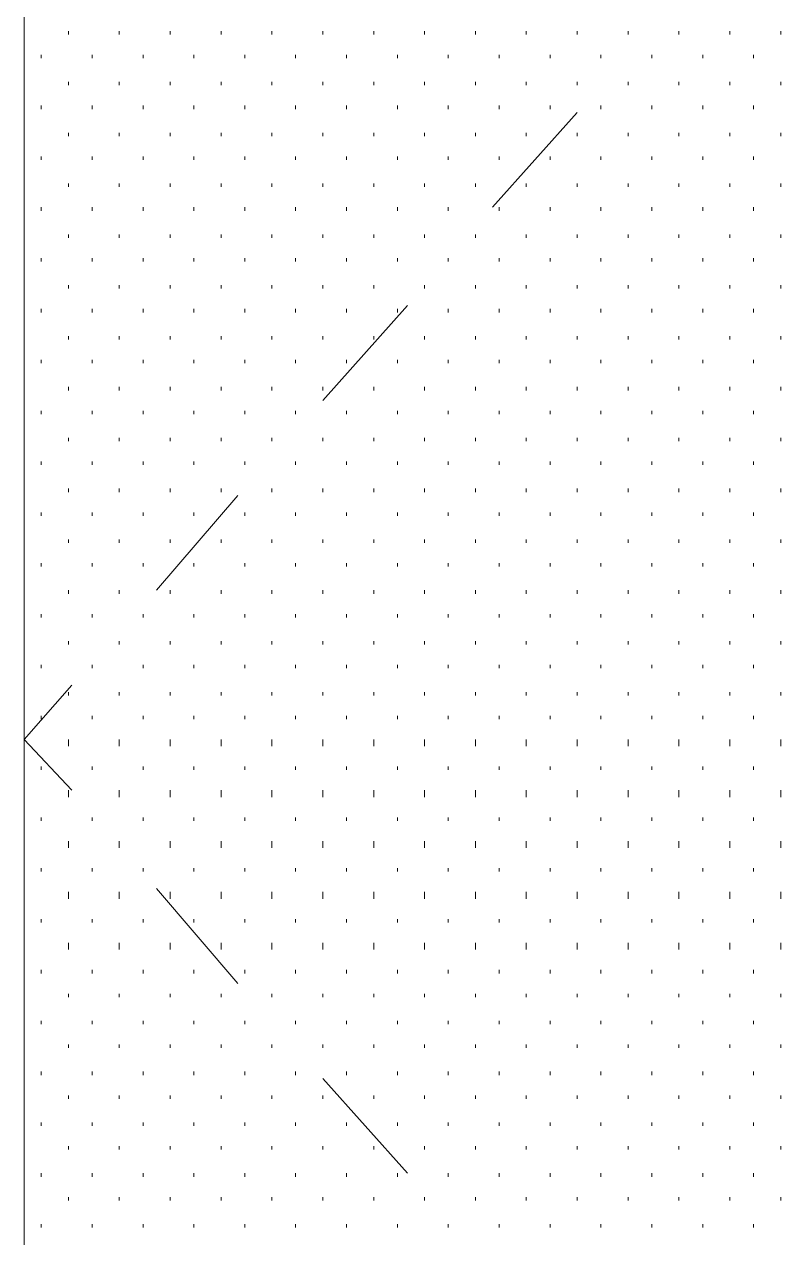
# Model space of a CAD drawing. Header units: inches. Extents: x -6061 to 13621, y -296 to 7483.
# Drawn here: x 12604.87 to 12622.73, y 378.93 to 407.6 of the extents above; entities that cross this region are included whole.
import ezdxf

# ---------------------------------------------------------------- set-up
doc = ezdxf.new("R2010")
doc.units = ezdxf.units.IN
doc.header["$MEASUREMENT"] = 0
doc.layers.get('0').update_dxf_attribs({"linetype": 'CONTINUOUS'})

msp = doc.modelspace()

# ---------------------------------------------------------------- linework, layer by layer
at = {"color": 7, "linetype": 'Continuous', "lineweight": 9, "true_color": 0x000007}
for p, q in [((12604.87338, 349.93356), (12604.87338, 434.02858)), ((12604.87338, 431.46569), (12604.87338, 349.93356)), ((12617.92814, 405.51637), (12615.92587, 403.27383)), ((12613.92361, 400.95121), (12611.92135, 398.70867)), ((12609.91909, 396.46614), (12607.99691, 394.22361)), ((12605.99465, 391.98107), (12604.87338, 390.69962)), ((12605.99465, 389.49827), (12604.87338, 390.69962)), ((12609.91909, 384.93311), (12607.99691, 387.17564)), ((12613.92361, 380.44804), (12611.92135, 382.69058))]:
    msp.add_line(p, q, dxfattribs=at)
at = {"color": 7, "linetype": 'Continuous', "lineweight": 9, "true_color": 0xffffff}
for p, q in [((12605.91456, 407.35845), (12605.91456, 407.43854)), ((12607.11592, 407.35845), (12607.11592, 407.43854)), ((12608.31728, 407.35845), (12608.31728, 407.43854)), ((12609.51863, 407.35845), (12609.51863, 407.43854)), ((12610.71999, 407.35845), (12610.71999, 407.43854)), ((12611.92135, 407.35845), (12611.92135, 407.43854)), ((12613.12271, 407.35845), (12613.12271, 407.43854)), ((12614.32406, 407.35845), (12614.32406, 407.43854)), ((12615.52542, 407.35845), (12615.52542, 407.43854)), ((12616.72678, 407.35845), (12616.72678, 407.43854)), ((12617.92814, 407.35845), (12617.92814, 407.43854)), ((12619.12949, 407.35845), (12619.12949, 407.43854)), ((12620.33085, 407.35845), (12620.33085, 407.43854)), ((12621.53221, 407.35845), (12621.53221, 407.43854)), ((12622.73357, 407.35845), (12622.73357, 407.43854)), ((12605.27384, 406.79781), (12605.27384, 406.87791)), ((12606.47519, 406.79781), (12606.47519, 406.87791)), ((12607.67655, 406.79781), (12607.67655, 406.87791)), ((12608.87791, 406.79781), (12608.87791, 406.87791)), ((12610.07927, 406.79781), (12610.07927, 406.87791)), ((12611.28062, 406.79781), (12611.28062, 406.87791)), ((12612.48198, 406.79781), (12612.48198, 406.87791)), ((12613.68334, 406.79781), (12613.68334, 406.87791)), ((12614.8847, 406.79781), (12614.8847, 406.87791)), ((12616.08605, 406.79781), (12616.08605, 406.87791)), ((12617.28741, 406.79781), (12617.28741, 406.87791)), ((12618.48877, 406.79781), (12618.48877, 406.87791)), ((12619.69013, 406.79781), (12619.69013, 406.87791)), ((12620.89148, 406.79781), (12620.89148, 406.87791)), ((12622.09284, 406.79781), (12622.09284, 406.87791)), ((12605.91456, 406.15709), (12605.91456, 406.23718)), ((12607.11592, 406.15709), (12607.11592, 406.23718)), ((12608.31728, 406.15709), (12608.31728, 406.23718)), ((12609.51863, 406.15709), (12609.51863, 406.23718)), ((12610.71999, 406.15709), (12610.71999, 406.23718)), ((12611.92135, 406.15709), (12611.92135, 406.23718)), ((12613.12271, 406.15709), (12613.12271, 406.23718)), ((12614.32406, 406.15709), (12614.32406, 406.23718)), ((12615.52542, 406.15709), (12615.52542, 406.23718)), ((12616.72678, 406.15709), (12616.72678, 406.23718)), ((12617.92814, 406.15709), (12617.92814, 406.23718)), ((12619.12949, 406.15709), (12619.12949, 406.23718)), ((12620.33085, 406.15709), (12620.33085, 406.23718)), ((12621.53221, 406.15709), (12621.53221, 406.23718)), ((12622.73357, 406.15709), (12622.73357, 406.23718)), ((12605.27384, 405.59646), (12605.27384, 405.67655)), ((12606.47519, 405.59646), (12606.47519, 405.67655)), ((12607.67655, 405.59646), (12607.67655, 405.67655)), ((12608.87791, 405.59646), (12608.87791, 405.67655)), ((12610.07927, 405.59646), (12610.07927, 405.67655)), ((12611.28062, 405.59646), (12611.28062, 405.67655)), ((12612.48198, 405.59646), (12612.48198, 405.67655)), ((12613.68334, 405.59646), (12613.68334, 405.67655)), ((12614.8847, 405.59646), (12614.8847, 405.67655)), ((12616.08605, 405.59646), (12616.08605, 405.67655)), ((12617.28741, 405.59646), (12617.28741, 405.67655)), ((12618.48877, 405.59646), (12618.48877, 405.67655)), ((12619.69013, 405.59646), (12619.69013, 405.67655)), ((12620.89148, 405.59646), (12620.89148, 405.67655)), ((12622.09284, 405.59646), (12622.09284, 405.67655)), ((12605.91456, 404.95573), (12605.91456, 405.03582)), ((12607.11592, 404.95573), (12607.11592, 405.03582)), ((12608.31728, 404.95573), (12608.31728, 405.03582)), ((12609.51863, 404.95573), (12609.51863, 405.03582)), ((12610.71999, 404.95573), (12610.71999, 405.03582)), ((12611.92135, 404.95573), (12611.92135, 405.03582)), ((12613.12271, 404.95573), (12613.12271, 405.03582)), ((12614.32406, 404.95573), (12614.32406, 405.03582)), ((12615.52542, 404.95573), (12615.52542, 405.03582)), ((12616.72678, 404.95573), (12616.72678, 405.03582)), ((12617.92814, 404.95573), (12617.92814, 405.03582)), ((12619.12949, 404.95573), (12619.12949, 405.03582)), ((12620.33085, 404.95573), (12620.33085, 405.03582)), ((12621.53221, 404.95573), (12621.53221, 405.03582)), ((12622.73357, 404.95573), (12622.73357, 405.03582)), ((12605.27384, 404.3951), (12605.27384, 404.47519)), ((12606.47519, 404.3951), (12606.47519, 404.47519)), ((12607.67655, 404.3951), (12607.67655, 404.47519)), ((12608.87791, 404.3951), (12608.87791, 404.47519)), ((12610.07927, 404.3951), (12610.07927, 404.47519)), ((12611.28062, 404.3951), (12611.28062, 404.47519)), ((12612.48198, 404.3951), (12612.48198, 404.47519)), ((12613.68334, 404.3951), (12613.68334, 404.47519)), ((12614.8847, 404.3951), (12614.8847, 404.47519)), ((12616.08605, 404.3951), (12616.08605, 404.47519)), ((12617.28741, 404.3951), (12617.28741, 404.47519)), ((12618.48877, 404.3951), (12618.48877, 404.47519)), ((12619.69013, 404.3951), (12619.69013, 404.47519)), ((12620.89148, 404.3951), (12620.89148, 404.47519)), ((12622.09284, 404.3951), (12622.09284, 404.47519)), ((12605.91456, 403.75438), (12605.91456, 403.83447)), ((12607.11592, 403.75438), (12607.11592, 403.83447)), ((12608.31728, 403.75438), (12608.31728, 403.83447)), ((12609.51863, 403.75438), (12609.51863, 403.83447)), ((12610.71999, 403.75438), (12610.71999, 403.83447)), ((12611.92135, 403.75438), (12611.92135, 403.83447)), ((12613.12271, 403.75438), (12613.12271, 403.83447)), ((12614.32406, 403.75438), (12614.32406, 403.83447)), ((12615.52542, 403.75438), (12615.52542, 403.83447)), ((12616.72678, 403.75438), (12616.72678, 403.83447)), ((12617.92814, 403.75438), (12617.92814, 403.83447)), ((12619.12949, 403.75438), (12619.12949, 403.83447)), ((12620.33085, 403.75438), (12620.33085, 403.83447)), ((12621.53221, 403.75438), (12621.53221, 403.83447)), ((12622.73357, 403.75438), (12622.73357, 403.83447)), ((12605.27384, 403.19374), (12605.27384, 403.27383)), ((12606.47519, 403.19374), (12606.47519, 403.27383)), ((12607.67655, 403.19374), (12607.67655, 403.27383)), ((12608.87791, 403.19374), (12608.87791, 403.27383)), ((12610.07927, 403.19374), (12610.07927, 403.27383)), ((12611.28062, 403.19374), (12611.28062, 403.27383)), ((12612.48198, 403.19374), (12612.48198, 403.27383)), ((12613.68334, 403.19374), (12613.68334, 403.27383)), ((12614.8847, 403.19374), (12614.8847, 403.27383)), ((12616.08605, 403.19374), (12616.08605, 403.27383)), ((12617.28741, 403.19374), (12617.28741, 403.27383)), ((12618.48877, 403.19374), (12618.48877, 403.27383)), ((12619.69013, 403.19374), (12619.69013, 403.27383)), ((12620.89148, 403.19374), (12620.89148, 403.27383)), ((12622.09284, 403.19374), (12622.09284, 403.27383)), ((12605.91456, 402.55302), (12605.91456, 402.63311)), ((12607.11592, 402.55302), (12607.11592, 402.63311)), ((12608.31728, 402.55302), (12608.31728, 402.63311)), ((12609.51863, 402.55302), (12609.51863, 402.63311)), ((12610.71999, 402.55302), (12610.71999, 402.63311)), ((12611.92135, 402.55302), (12611.92135, 402.63311)), ((12613.12271, 402.55302), (12613.12271, 402.63311)), ((12614.32406, 402.55302), (12614.32406, 402.63311)), ((12615.52542, 402.55302), (12615.52542, 402.63311)), ((12616.72678, 402.55302), (12616.72678, 402.63311)), ((12617.92814, 402.55302), (12617.92814, 402.63311)), ((12619.12949, 402.55302), (12619.12949, 402.63311)), ((12620.33085, 402.55302), (12620.33085, 402.63311)), ((12621.53221, 402.55302), (12621.53221, 402.63311)), ((12622.73357, 402.55302), (12622.73357, 402.63311)), ((12605.27384, 401.99239), (12605.27384, 402.07248)), ((12606.47519, 401.99239), (12606.47519, 402.07248)), ((12607.67655, 401.99239), (12607.67655, 402.07248)), ((12608.87791, 401.99239), (12608.87791, 402.07248)), ((12610.07927, 401.99239), (12610.07927, 402.07248)), ((12611.28062, 401.99239), (12611.28062, 402.07248)), ((12612.48198, 401.99239), (12612.48198, 402.07248)), ((12613.68334, 401.99239), (12613.68334, 402.07248)), ((12614.8847, 401.99239), (12614.8847, 402.07248)), ((12616.08605, 401.99239), (12616.08605, 402.07248)), ((12617.28741, 401.99239), (12617.28741, 402.07248)), ((12618.48877, 401.99239), (12618.48877, 402.07248)), ((12619.69013, 401.99239), (12619.69013, 402.07248)), ((12620.89148, 401.99239), (12620.89148, 402.07248)), ((12622.09284, 401.99239), (12622.09284, 402.07248)), ((12605.91456, 401.35166), (12605.91456, 401.43175)), ((12607.11592, 401.35166), (12607.11592, 401.43175)), ((12608.31728, 401.35166), (12608.31728, 401.43175)), ((12609.51863, 401.35166), (12609.51863, 401.43175)), ((12610.71999, 401.35166), (12610.71999, 401.43175)), ((12611.92135, 401.35166), (12611.92135, 401.43175)), ((12613.12271, 401.35166), (12613.12271, 401.43175)), ((12614.32406, 401.35166), (12614.32406, 401.43175)), ((12615.52542, 401.35166), (12615.52542, 401.43175)), ((12616.72678, 401.35166), (12616.72678, 401.43175)), ((12617.92814, 401.35166), (12617.92814, 401.43175)), ((12619.12949, 401.35166), (12619.12949, 401.43175)), ((12620.33085, 401.35166), (12620.33085, 401.43175)), ((12621.53221, 401.35166), (12621.53221, 401.43175)), ((12622.73357, 401.35166), (12622.73357, 401.43175)), ((12605.27384, 400.79103), (12605.27384, 400.87112)), ((12606.47519, 400.79103), (12606.47519, 400.87112)), ((12607.67655, 400.79103), (12607.67655, 400.87112)), ((12608.87791, 400.79103), (12608.87791, 400.87112)), ((12610.07927, 400.79103), (12610.07927, 400.87112)), ((12611.28062, 400.79103), (12611.28062, 400.87112)), ((12612.48198, 400.79103), (12612.48198, 400.87112)), ((12613.68334, 400.79103), (12613.68334, 400.87112)), ((12614.8847, 400.79103), (12614.8847, 400.87112)), ((12616.08605, 400.79103), (12616.08605, 400.87112)), ((12617.28741, 400.79103), (12617.28741, 400.87112)), ((12618.48877, 400.79103), (12618.48877, 400.87112)), ((12619.69013, 400.79103), (12619.69013, 400.87112)), ((12620.89148, 400.79103), (12620.89148, 400.87112)), ((12622.09284, 400.79103), (12622.09284, 400.87112)), ((12605.91456, 400.1503), (12605.91456, 400.23039)), ((12607.11592, 400.1503), (12607.11592, 400.23039)), ((12608.31728, 400.1503), (12608.31728, 400.23039)), ((12609.51863, 400.1503), (12609.51863, 400.23039)), ((12610.71999, 400.1503), (12610.71999, 400.23039)), ((12611.92135, 400.1503), (12611.92135, 400.23039)), ((12613.12271, 400.1503), (12613.12271, 400.23039)), ((12614.32406, 400.1503), (12614.32406, 400.23039)), ((12615.52542, 400.1503), (12615.52542, 400.23039)), ((12616.72678, 400.1503), (12616.72678, 400.23039)), ((12617.92814, 400.1503), (12617.92814, 400.23039)), ((12619.12949, 400.1503), (12619.12949, 400.23039)), ((12620.33085, 400.1503), (12620.33085, 400.23039)), ((12621.53221, 400.1503), (12621.53221, 400.23039)), ((12622.73357, 400.1503), (12622.73357, 400.23039)), ((12605.27384, 399.58967), (12605.27384, 399.66976)), ((12606.47519, 399.58967), (12606.47519, 399.66976)), ((12607.67655, 399.58967), (12607.67655, 399.66976)), ((12608.87791, 399.58967), (12608.87791, 399.66976)), ((12610.07927, 399.58967), (12610.07927, 399.66976)), ((12611.28062, 399.58967), (12611.28062, 399.66976)), ((12612.48198, 399.58967), (12612.48198, 399.66976)), ((12613.68334, 399.58967), (12613.68334, 399.66976)), ((12614.8847, 399.58967), (12614.8847, 399.66976)), ((12616.08605, 399.58967), (12616.08605, 399.66976)), ((12617.28741, 399.58967), (12617.28741, 399.66976)), ((12618.48877, 399.58967), (12618.48877, 399.66976)), ((12619.69013, 399.58967), (12619.69013, 399.66976)), ((12620.89148, 399.58967), (12620.89148, 399.66976)), ((12622.09284, 399.58967), (12622.09284, 399.66976)), ((12605.91456, 398.94895), (12605.91456, 399.02904)), ((12607.11592, 398.94895), (12607.11592, 399.02904)), ((12608.31728, 398.94895), (12608.31728, 399.02904)), ((12609.51863, 398.94895), (12609.51863, 399.02904)), ((12610.71999, 398.94895), (12610.71999, 399.02904)), ((12611.92135, 398.94895), (12611.92135, 399.02904)), ((12613.12271, 398.94895), (12613.12271, 399.02904)), ((12614.32406, 398.94895), (12614.32406, 399.02904)), ((12615.52542, 398.94895), (12615.52542, 399.02904)), ((12616.72678, 398.94895), (12616.72678, 399.02904)), ((12617.92814, 398.94895), (12617.92814, 399.02904)), ((12619.12949, 398.94895), (12619.12949, 399.02904)), ((12620.33085, 398.94895), (12620.33085, 399.02904)), ((12621.53221, 398.94895), (12621.53221, 399.02904)), ((12622.73357, 398.94895), (12622.73357, 399.02904)), ((12605.27384, 398.38831), (12605.27384, 398.4684)), ((12606.47519, 398.38831), (12606.47519, 398.4684)), ((12607.67655, 398.38831), (12607.67655, 398.4684)), ((12608.87791, 398.38831), (12608.87791, 398.4684)), ((12610.07927, 398.38831), (12610.07927, 398.4684)), ((12611.28062, 398.38831), (12611.28062, 398.4684)), ((12612.48198, 398.38831), (12612.48198, 398.4684)), ((12613.68334, 398.38831), (12613.68334, 398.4684)), ((12614.8847, 398.38831), (12614.8847, 398.4684)), ((12616.08605, 398.38831), (12616.08605, 398.4684)), ((12617.28741, 398.38831), (12617.28741, 398.4684)), ((12618.48877, 398.38831), (12618.48877, 398.4684)), ((12619.69013, 398.38831), (12619.69013, 398.4684)), ((12620.89148, 398.38831), (12620.89148, 398.4684)), ((12622.09284, 398.38831), (12622.09284, 398.4684)), ((12605.91456, 397.74759), (12605.91456, 397.82768)), ((12607.11592, 397.74759), (12607.11592, 397.82768)), ((12608.31728, 397.74759), (12608.31728, 397.82768)), ((12609.51863, 397.74759), (12609.51863, 397.82768)), ((12610.71999, 397.74759), (12610.71999, 397.82768)), ((12611.92135, 397.74759), (12611.92135, 397.82768)), ((12613.12271, 397.74759), (12613.12271, 397.82768)), ((12614.32406, 397.74759), (12614.32406, 397.82768)), ((12615.52542, 397.74759), (12615.52542, 397.82768)), ((12616.72678, 397.74759), (12616.72678, 397.82768)), ((12617.92814, 397.74759), (12617.92814, 397.82768)), ((12619.12949, 397.74759), (12619.12949, 397.82768)), ((12620.33085, 397.74759), (12620.33085, 397.82768)), ((12621.53221, 397.74759), (12621.53221, 397.82768)), ((12622.73357, 397.74759), (12622.73357, 397.82768)), ((12605.27384, 397.18696), (12605.27384, 397.26705)), ((12606.47519, 397.18696), (12606.47519, 397.26705)), ((12607.67655, 397.18696), (12607.67655, 397.26705)), ((12608.87791, 397.18696), (12608.87791, 397.26705)), ((12610.07927, 397.18696), (12610.07927, 397.26705)), ((12611.28062, 397.18696), (12611.28062, 397.26705)), ((12612.48198, 397.18696), (12612.48198, 397.26705)), ((12613.68334, 397.18696), (12613.68334, 397.26705)), ((12614.8847, 397.18696), (12614.8847, 397.26705)), ((12616.08605, 397.18696), (12616.08605, 397.26705)), ((12617.28741, 397.18696), (12617.28741, 397.26705)), ((12618.48877, 397.18696), (12618.48877, 397.26705)), ((12619.69013, 397.18696), (12619.69013, 397.26705)), ((12620.89148, 397.18696), (12620.89148, 397.26705)), ((12622.09284, 397.18696), (12622.09284, 397.26705)), ((12605.91456, 396.54623), (12605.91456, 396.62632)), ((12607.11592, 396.54623), (12607.11592, 396.62632)), ((12608.31728, 396.54623), (12608.31728, 396.62632)), ((12609.51863, 396.54623), (12609.51863, 396.62632)), ((12610.71999, 396.54623), (12610.71999, 396.62632)), ((12611.92135, 396.54623), (12611.92135, 396.62632)), ((12613.12271, 396.54623), (12613.12271, 396.62632)), ((12614.32406, 396.54623), (12614.32406, 396.62632)), ((12615.52542, 396.54623), (12615.52542, 396.62632)), ((12616.72678, 396.54623), (12616.72678, 396.62632)), ((12617.92814, 396.54623), (12617.92814, 396.62632)), ((12619.12949, 396.54623), (12619.12949, 396.62632)), ((12620.33085, 396.54623), (12620.33085, 396.62632)), ((12621.53221, 396.54623), (12621.53221, 396.62632)), ((12622.73357, 396.54623), (12622.73357, 396.62632)), ((12605.27384, 395.9856), (12605.27384, 396.06569)), ((12606.47519, 395.9856), (12606.47519, 396.06569)), ((12607.67655, 395.9856), (12607.67655, 396.06569)), ((12608.87791, 395.9856), (12608.87791, 396.06569)), ((12610.07927, 395.9856), (12610.07927, 396.06569)), ((12611.28062, 395.9856), (12611.28062, 396.06569)), ((12612.48198, 395.9856), (12612.48198, 396.06569)), ((12613.68334, 395.9856), (12613.68334, 396.06569)), ((12614.8847, 395.9856), (12614.8847, 396.06569)), ((12616.08605, 395.9856), (12616.08605, 396.06569)), ((12617.28741, 395.9856), (12617.28741, 396.06569)), ((12618.48877, 395.9856), (12618.48877, 396.06569)), ((12619.69013, 395.9856), (12619.69013, 396.06569)), ((12620.89148, 395.9856), (12620.89148, 396.06569)), ((12622.09284, 395.9856), (12622.09284, 396.06569)), ((12605.91456, 395.34487), (12605.91456, 395.42496)), ((12607.11592, 395.34487), (12607.11592, 395.42496)), ((12608.31728, 395.34487), (12608.31728, 395.42496)), ((12609.51863, 395.34487), (12609.51863, 395.42496)), ((12610.71999, 395.34487), (12610.71999, 395.42496)), ((12611.92135, 395.34487), (12611.92135, 395.42496)), ((12613.12271, 395.34487), (12613.12271, 395.42496)), ((12614.32406, 395.34487), (12614.32406, 395.42496)), ((12615.52542, 395.34487), (12615.52542, 395.42496)), ((12616.72678, 395.34487), (12616.72678, 395.42496)), ((12617.92814, 395.34487), (12617.92814, 395.42496)), ((12619.12949, 395.34487), (12619.12949, 395.42496)), ((12620.33085, 395.34487), (12620.33085, 395.42496)), ((12621.53221, 395.34487), (12621.53221, 395.42496)), ((12622.73357, 395.34487), (12622.73357, 395.42496)), ((12605.27384, 394.78424), (12605.27384, 394.86433)), ((12606.47519, 394.78424), (12606.47519, 394.86433)), ((12607.67655, 394.78424), (12607.67655, 394.86433)), ((12608.87791, 394.78424), (12608.87791, 394.86433)), ((12610.07927, 394.78424), (12610.07927, 394.86433)), ((12611.28062, 394.78424), (12611.28062, 394.86433)), ((12612.48198, 394.78424), (12612.48198, 394.86433)), ((12613.68334, 394.78424), (12613.68334, 394.86433)), ((12614.8847, 394.78424), (12614.8847, 394.86433)), ((12616.08605, 394.78424), (12616.08605, 394.86433)), ((12617.28741, 394.78424), (12617.28741, 394.86433)), ((12618.48877, 394.78424), (12618.48877, 394.86433)), ((12619.69013, 394.78424), (12619.69013, 394.86433)), ((12620.89148, 394.78424), (12620.89148, 394.86433)), ((12622.09284, 394.78424), (12622.09284, 394.86433)), ((12605.91456, 394.14352), (12605.91456, 394.22361)), ((12607.11592, 394.14352), (12607.11592, 394.22361)), ((12608.31728, 394.14352), (12608.31728, 394.22361)), ((12609.51863, 394.14352), (12609.51863, 394.22361)), ((12610.71999, 394.14352), (12610.71999, 394.22361)), ((12611.92135, 394.14352), (12611.92135, 394.22361)), ((12613.12271, 394.14352), (12613.12271, 394.22361)), ((12614.32406, 394.14352), (12614.32406, 394.22361)), ((12615.52542, 394.14352), (12615.52542, 394.22361)), ((12616.72678, 394.14352), (12616.72678, 394.22361)), ((12617.92814, 394.14352), (12617.92814, 394.22361)), ((12619.12949, 394.14352), (12619.12949, 394.22361)), ((12620.33085, 394.14352), (12620.33085, 394.22361)), ((12621.53221, 394.14352), (12621.53221, 394.22361)), ((12622.73357, 394.14352), (12622.73357, 394.22361)), ((12605.27384, 393.58288), (12605.27384, 393.66297)), ((12606.47519, 393.58288), (12606.47519, 393.66297)), ((12607.67655, 393.58288), (12607.67655, 393.66297)), ((12608.87791, 393.58288), (12608.87791, 393.66297)), ((12610.07927, 393.58288), (12610.07927, 393.66297)), ((12611.28062, 393.58288), (12611.28062, 393.66297)), ((12612.48198, 393.58288), (12612.48198, 393.66297)), ((12613.68334, 393.58288), (12613.68334, 393.66297)), ((12614.8847, 393.58288), (12614.8847, 393.66297)), ((12616.08605, 393.58288), (12616.08605, 393.66297)), ((12617.28741, 393.58288), (12617.28741, 393.66297)), ((12618.48877, 393.58288), (12618.48877, 393.66297)), ((12619.69013, 393.58288), (12619.69013, 393.66297)), ((12620.89148, 393.58288), (12620.89148, 393.66297)), ((12622.09284, 393.58288), (12622.09284, 393.66297)), ((12605.91456, 392.94216), (12605.91456, 393.02225)), ((12607.11592, 392.94216), (12607.11592, 393.02225)), ((12608.31728, 392.94216), (12608.31728, 393.02225)), ((12609.51863, 392.94216), (12609.51863, 393.02225)), ((12610.71999, 392.94216), (12610.71999, 393.02225)), ((12611.92135, 392.94216), (12611.92135, 393.02225)), ((12613.12271, 392.94216), (12613.12271, 393.02225)), ((12614.32406, 392.94216), (12614.32406, 393.02225)), ((12615.52542, 392.94216), (12615.52542, 393.02225)), ((12616.72678, 392.94216), (12616.72678, 393.02225)), ((12617.92814, 392.94216), (12617.92814, 393.02225)), ((12619.12949, 392.94216), (12619.12949, 393.02225)), ((12620.33085, 392.94216), (12620.33085, 393.02225)), ((12621.53221, 392.94216), (12621.53221, 393.02225)), ((12622.73357, 392.94216), (12622.73357, 393.02225)), ((12605.27384, 392.38153), (12605.27384, 392.46162)), ((12606.47519, 392.38153), (12606.47519, 392.46162)), ((12607.67655, 392.38153), (12607.67655, 392.46162)), ((12608.87791, 392.38153), (12608.87791, 392.46162)), ((12610.07927, 392.38153), (12610.07927, 392.46162)), ((12611.28062, 392.38153), (12611.28062, 392.46162)), ((12612.48198, 392.38153), (12612.48198, 392.46162)), ((12613.68334, 392.38153), (12613.68334, 392.46162)), ((12614.8847, 392.38153), (12614.8847, 392.46162)), ((12616.08605, 392.38153), (12616.08605, 392.46162)), ((12617.28741, 392.38153), (12617.28741, 392.46162)), ((12618.48877, 392.38153), (12618.48877, 392.46162)), ((12619.69013, 392.38153), (12619.69013, 392.46162)), ((12620.89148, 392.38153), (12620.89148, 392.46162)), ((12622.09284, 392.38153), (12622.09284, 392.46162)), ((12605.91456, 391.7408), (12605.91456, 391.82089)), ((12607.11592, 391.7408), (12607.11592, 391.82089)), ((12608.31728, 391.7408), (12608.31728, 391.82089)), ((12609.51863, 391.7408), (12609.51863, 391.82089)), ((12610.71999, 391.7408), (12610.71999, 391.82089)), ((12611.92135, 391.7408), (12611.92135, 391.82089)), ((12613.12271, 391.7408), (12613.12271, 391.82089)), ((12614.32406, 391.7408), (12614.32406, 391.82089)), ((12615.52542, 391.7408), (12615.52542, 391.82089)), ((12616.72678, 391.7408), (12616.72678, 391.82089)), ((12617.92814, 391.7408), (12617.92814, 391.82089)), ((12619.12949, 391.7408), (12619.12949, 391.82089)), ((12620.33085, 391.7408), (12620.33085, 391.82089)), ((12621.53221, 391.7408), (12621.53221, 391.82089)), ((12622.73357, 391.7408), (12622.73357, 391.82089)), ((12605.27384, 391.18017), (12605.27384, 391.26026)), ((12606.47519, 391.18017), (12606.47519, 391.26026)), ((12607.67655, 391.18017), (12607.67655, 391.26026)), ((12608.87791, 391.18017), (12608.87791, 391.26026)), ((12610.07927, 391.18017), (12610.07927, 391.26026)), ((12611.28062, 391.18017), (12611.28062, 391.26026)), ((12612.48198, 391.18017), (12612.48198, 391.26026)), ((12613.68334, 391.18017), (12613.68334, 391.26026)), ((12614.8847, 391.18017), (12614.8847, 391.26026)), ((12616.08605, 391.18017), (12616.08605, 391.26026)), ((12617.28741, 391.18017), (12617.28741, 391.26026)), ((12618.48877, 391.18017), (12618.48877, 391.26026)), ((12619.69013, 391.18017), (12619.69013, 391.26026)), ((12620.89148, 391.18017), (12620.89148, 391.26026)), ((12622.09284, 391.18017), (12622.09284, 391.26026)), ((12605.91456, 390.53944), (12605.91456, 390.69962)), ((12607.11592, 390.53944), (12607.11592, 390.69962)), ((12608.31728, 390.53944), (12608.31728, 390.69962)), ((12609.51863, 390.53944), (12609.51863, 390.69962)), ((12610.71999, 390.53944), (12610.71999, 390.69962)), ((12611.92135, 390.53944), (12611.92135, 390.69962)), ((12613.12271, 390.53944), (12613.12271, 390.69962)), ((12614.32406, 390.53944), (12614.32406, 390.69962)), ((12615.52542, 390.53944), (12615.52542, 390.69962)), ((12616.72678, 390.53944), (12616.72678, 390.69962)), ((12617.92814, 390.53944), (12617.92814, 390.69962)), ((12619.12949, 390.53944), (12619.12949, 390.69962)), ((12620.33085, 390.53944), (12620.33085, 390.69962)), ((12621.53221, 390.53944), (12621.53221, 390.69962)), ((12622.73357, 390.53944), (12622.73357, 390.69962)), ((12605.27384, 389.97881), (12605.27384, 390.0589)), ((12606.47519, 389.97881), (12606.47519, 390.0589)), ((12607.67655, 389.97881), (12607.67655, 390.0589)), ((12608.87791, 389.97881), (12608.87791, 390.0589)), ((12610.07927, 389.97881), (12610.07927, 390.0589)), ((12611.28062, 389.97881), (12611.28062, 390.0589)), ((12612.48198, 389.97881), (12612.48198, 390.0589)), ((12613.68334, 389.97881), (12613.68334, 390.0589)), ((12614.8847, 389.97881), (12614.8847, 390.0589)), ((12616.08605, 389.97881), (12616.08605, 390.0589)), ((12617.28741, 389.97881), (12617.28741, 390.0589)), ((12618.48877, 389.97881), (12618.48877, 390.0589)), ((12619.69013, 389.97881), (12619.69013, 390.0589)), ((12620.89148, 389.97881), (12620.89148, 390.0589)), ((12622.09284, 389.97881), (12622.09284, 390.0589)), ((12605.91456, 389.33809), (12605.91456, 389.49827)), ((12607.11592, 389.33809), (12607.11592, 389.49827)), ((12608.31728, 389.33809), (12608.31728, 389.49827)), ((12609.51863, 389.33809), (12609.51863, 389.49827)), ((12610.71999, 389.33809), (12610.71999, 389.49827)), ((12611.92135, 389.33809), (12611.92135, 389.49827)), ((12613.12271, 389.33809), (12613.12271, 389.49827)), ((12614.32406, 389.33809), (12614.32406, 389.49827)), ((12615.52542, 389.33809), (12615.52542, 389.49827)), ((12616.72678, 389.33809), (12616.72678, 389.49827)), ((12617.92814, 389.33809), (12617.92814, 389.49827)), ((12619.12949, 389.33809), (12619.12949, 389.49827)), ((12620.33085, 389.33809), (12620.33085, 389.49827)), ((12621.53221, 389.33809), (12621.53221, 389.49827)), ((12622.73357, 389.33809), (12622.73357, 389.49827)), ((12605.27384, 388.77745), (12605.27384, 388.85754)), ((12606.47519, 388.77745), (12606.47519, 388.85754)), ((12607.67655, 388.77745), (12607.67655, 388.85754)), ((12608.87791, 388.77745), (12608.87791, 388.85754)), ((12610.07927, 388.77745), (12610.07927, 388.85754)), ((12611.28062, 388.77745), (12611.28062, 388.85754)), ((12612.48198, 388.77745), (12612.48198, 388.85754)), ((12613.68334, 388.77745), (12613.68334, 388.85754)), ((12614.8847, 388.77745), (12614.8847, 388.85754)), ((12616.08605, 388.77745), (12616.08605, 388.85754)), ((12617.28741, 388.77745), (12617.28741, 388.85754)), ((12618.48877, 388.77745), (12618.48877, 388.85754)), ((12619.69013, 388.77745), (12619.69013, 388.85754)), ((12620.89148, 388.77745), (12620.89148, 388.85754)), ((12622.09284, 388.77745), (12622.09284, 388.85754)), ((12605.91456, 388.13673), (12605.91456, 388.29691)), ((12607.11592, 388.13673), (12607.11592, 388.29691)), ((12608.31728, 388.13673), (12608.31728, 388.29691)), ((12609.51863, 388.13673), (12609.51863, 388.29691)), ((12610.71999, 388.13673), (12610.71999, 388.29691)), ((12611.92135, 388.13673), (12611.92135, 388.29691)), ((12613.12271, 388.13673), (12613.12271, 388.29691)), ((12614.32406, 388.13673), (12614.32406, 388.29691)), ((12615.52542, 388.13673), (12615.52542, 388.29691)), ((12616.72678, 388.13673), (12616.72678, 388.29691)), ((12617.92814, 388.13673), (12617.92814, 388.29691)), ((12619.12949, 388.13673), (12619.12949, 388.29691)), ((12620.33085, 388.13673), (12620.33085, 388.29691)), ((12621.53221, 388.13673), (12621.53221, 388.29691)), ((12622.73357, 388.13673), (12622.73357, 388.29691)), ((12605.27384, 387.5761), (12605.27384, 387.65619)), ((12606.47519, 387.5761), (12606.47519, 387.65619)), ((12607.67655, 387.5761), (12607.67655, 387.65619)), ((12608.87791, 387.5761), (12608.87791, 387.65619)), ((12610.07927, 387.5761), (12610.07927, 387.65619)), ((12611.28062, 387.5761), (12611.28062, 387.65619)), ((12612.48198, 387.5761), (12612.48198, 387.65619)), ((12613.68334, 387.5761), (12613.68334, 387.65619)), ((12614.8847, 387.5761), (12614.8847, 387.65619)), ((12616.08605, 387.5761), (12616.08605, 387.65619)), ((12617.28741, 387.5761), (12617.28741, 387.65619)), ((12618.48877, 387.5761), (12618.48877, 387.65619)), ((12619.69013, 387.5761), (12619.69013, 387.65619)), ((12620.89148, 387.5761), (12620.89148, 387.65619)), ((12622.09284, 387.5761), (12622.09284, 387.65619)), ((12605.91456, 386.93537), (12605.91456, 387.09555)), ((12607.11592, 386.93537), (12607.11592, 387.09555)), ((12608.31728, 386.93537), (12608.31728, 387.09555)), ((12609.51863, 386.93537), (12609.51863, 387.09555)), ((12610.71999, 386.93537), (12610.71999, 387.09555)), ((12611.92135, 386.93537), (12611.92135, 387.09555)), ((12613.12271, 386.93537), (12613.12271, 387.09555)), ((12614.32406, 386.93537), (12614.32406, 387.09555)), ((12615.52542, 386.93537), (12615.52542, 387.09555)), ((12616.72678, 386.93537), (12616.72678, 387.09555)), ((12617.92814, 386.93537), (12617.92814, 387.09555)), ((12619.12949, 386.93537), (12619.12949, 387.09555)), ((12620.33085, 386.93537), (12620.33085, 387.09555)), ((12621.53221, 386.93537), (12621.53221, 387.09555)), ((12622.73357, 386.93537), (12622.73357, 387.09555)), ((12605.27384, 386.37474), (12605.27384, 386.45483)), ((12606.47519, 386.37474), (12606.47519, 386.45483)), ((12607.67655, 386.37474), (12607.67655, 386.45483)), ((12608.87791, 386.37474), (12608.87791, 386.45483)), ((12610.07927, 386.37474), (12610.07927, 386.45483)), ((12611.28062, 386.37474), (12611.28062, 386.45483)), ((12612.48198, 386.37474), (12612.48198, 386.45483)), ((12613.68334, 386.37474), (12613.68334, 386.45483)), ((12614.8847, 386.37474), (12614.8847, 386.45483)), ((12616.08605, 386.37474), (12616.08605, 386.45483)), ((12617.28741, 386.37474), (12617.28741, 386.45483)), ((12618.48877, 386.37474), (12618.48877, 386.45483)), ((12619.69013, 386.37474), (12619.69013, 386.45483)), ((12620.89148, 386.37474), (12620.89148, 386.45483)), ((12622.09284, 386.37474), (12622.09284, 386.45483)), ((12605.91456, 385.73401), (12605.91456, 385.8942)), ((12607.11592, 385.73401), (12607.11592, 385.8942)), ((12608.31728, 385.73401), (12608.31728, 385.8942)), ((12609.51863, 385.73401), (12609.51863, 385.8942)), ((12610.71999, 385.73401), (12610.71999, 385.8942)), ((12611.92135, 385.73401), (12611.92135, 385.8942)), ((12613.12271, 385.73401), (12613.12271, 385.8942)), ((12614.32406, 385.73401), (12614.32406, 385.8942)), ((12615.52542, 385.73401), (12615.52542, 385.8942)), ((12616.72678, 385.73401), (12616.72678, 385.8942)), ((12617.92814, 385.73401), (12617.92814, 385.8942)), ((12619.12949, 385.73401), (12619.12949, 385.8942)), ((12620.33085, 385.73401), (12620.33085, 385.8942)), ((12621.53221, 385.73401), (12621.53221, 385.8942)), ((12622.73357, 385.73401), (12622.73357, 385.8942)), ((12605.27384, 385.17338), (12605.27384, 385.25347)), ((12606.47519, 385.17338), (12606.47519, 385.25347)), ((12607.67655, 385.17338), (12607.67655, 385.25347)), ((12608.87791, 385.17338), (12608.87791, 385.25347)), ((12610.07927, 385.17338), (12610.07927, 385.25347)), ((12611.28062, 385.17338), (12611.28062, 385.25347)), ((12612.48198, 385.17338), (12612.48198, 385.25347)), ((12613.68334, 385.17338), (12613.68334, 385.25347)), ((12614.8847, 385.17338), (12614.8847, 385.25347)), ((12616.08605, 385.17338), (12616.08605, 385.25347)), ((12617.28741, 385.17338), (12617.28741, 385.25347)), ((12618.48877, 385.17338), (12618.48877, 385.25347)), ((12619.69013, 385.17338), (12619.69013, 385.25347)), ((12620.89148, 385.17338), (12620.89148, 385.25347)), ((12622.09284, 385.17338), (12622.09284, 385.25347)), ((12605.91456, 384.61275), (12605.91456, 384.69284)), ((12607.11592, 384.61275), (12607.11592, 384.69284)), ((12608.31728, 384.61275), (12608.31728, 384.69284)), ((12609.51863, 384.61275), (12609.51863, 384.69284)), ((12610.71999, 384.61275), (12610.71999, 384.69284)), ((12611.92135, 384.61275), (12611.92135, 384.69284)), ((12613.12271, 384.61275), (12613.12271, 384.69284)), ((12614.32406, 384.61275), (12614.32406, 384.69284)), ((12615.52542, 384.61275), (12615.52542, 384.69284)), ((12616.72678, 384.61275), (12616.72678, 384.69284)), ((12617.92814, 384.61275), (12617.92814, 384.69284)), ((12619.12949, 384.61275), (12619.12949, 384.69284)), ((12620.33085, 384.61275), (12620.33085, 384.69284)), ((12621.53221, 384.61275), (12621.53221, 384.69284)), ((12622.73357, 384.61275), (12622.73357, 384.69284)), ((12605.27384, 383.97202), (12605.27384, 384.05211)), ((12606.47519, 383.97202), (12606.47519, 384.05211)), ((12607.67655, 383.97202), (12607.67655, 384.05211)), ((12608.87791, 383.97202), (12608.87791, 384.05211)), ((12610.07927, 383.97202), (12610.07927, 384.05211)), ((12611.28062, 383.97202), (12611.28062, 384.05211)), ((12612.48198, 383.97202), (12612.48198, 384.05211)), ((12613.68334, 383.97202), (12613.68334, 384.05211)), ((12614.8847, 383.97202), (12614.8847, 384.05211)), ((12616.08605, 383.97202), (12616.08605, 384.05211)), ((12617.28741, 383.97202), (12617.28741, 384.05211)), ((12618.48877, 383.97202), (12618.48877, 384.05211)), ((12619.69013, 383.97202), (12619.69013, 384.05211)), ((12620.89148, 383.97202), (12620.89148, 384.05211)), ((12622.09284, 383.97202), (12622.09284, 384.05211)), ((12605.91456, 383.41139), (12605.91456, 383.49148)), ((12607.11592, 383.41139), (12607.11592, 383.49148)), ((12608.31728, 383.41139), (12608.31728, 383.49148)), ((12609.51863, 383.41139), (12609.51863, 383.49148)), ((12610.71999, 383.41139), (12610.71999, 383.49148)), ((12611.92135, 383.41139), (12611.92135, 383.49148)), ((12613.12271, 383.41139), (12613.12271, 383.49148)), ((12614.32406, 383.41139), (12614.32406, 383.49148)), ((12615.52542, 383.41139), (12615.52542, 383.49148)), ((12616.72678, 383.41139), (12616.72678, 383.49148)), ((12617.92814, 383.41139), (12617.92814, 383.49148)), ((12619.12949, 383.41139), (12619.12949, 383.49148)), ((12620.33085, 383.41139), (12620.33085, 383.49148)), ((12621.53221, 383.41139), (12621.53221, 383.49148)), ((12622.73357, 383.41139), (12622.73357, 383.49148)), ((12605.27384, 382.77067), (12605.27384, 382.85076)), ((12606.47519, 382.77067), (12606.47519, 382.85076)), ((12607.67655, 382.77067), (12607.67655, 382.85076)), ((12608.87791, 382.77067), (12608.87791, 382.85076)), ((12610.07927, 382.77067), (12610.07927, 382.85076)), ((12611.28062, 382.77067), (12611.28062, 382.85076)), ((12612.48198, 382.77067), (12612.48198, 382.85076)), ((12613.68334, 382.77067), (12613.68334, 382.85076)), ((12614.8847, 382.77067), (12614.8847, 382.85076)), ((12616.08605, 382.77067), (12616.08605, 382.85076)), ((12617.28741, 382.77067), (12617.28741, 382.85076)), ((12618.48877, 382.77067), (12618.48877, 382.85076)), ((12619.69013, 382.77067), (12619.69013, 382.85076)), ((12620.89148, 382.77067), (12620.89148, 382.85076)), ((12622.09284, 382.77067), (12622.09284, 382.85076)), ((12605.91456, 382.21003), (12605.91456, 382.29012)), ((12607.11592, 382.21003), (12607.11592, 382.29012)), ((12608.31728, 382.21003), (12608.31728, 382.29012)), ((12609.51863, 382.21003), (12609.51863, 382.29012)), ((12610.71999, 382.21003), (12610.71999, 382.29012)), ((12611.92135, 382.21003), (12611.92135, 382.29012)), ((12613.12271, 382.21003), (12613.12271, 382.29012)), ((12614.32406, 382.21003), (12614.32406, 382.29012)), ((12615.52542, 382.21003), (12615.52542, 382.29012)), ((12616.72678, 382.21003), (12616.72678, 382.29012)), ((12617.92814, 382.21003), (12617.92814, 382.29012)), ((12619.12949, 382.21003), (12619.12949, 382.29012)), ((12620.33085, 382.21003), (12620.33085, 382.29012)), ((12621.53221, 382.21003), (12621.53221, 382.29012)), ((12622.73357, 382.21003), (12622.73357, 382.29012)), ((12605.27384, 381.56931), (12605.27384, 381.6494)), ((12606.47519, 381.56931), (12606.47519, 381.6494)), ((12607.67655, 381.56931), (12607.67655, 381.6494)), ((12608.87791, 381.56931), (12608.87791, 381.6494)), ((12610.07927, 381.56931), (12610.07927, 381.6494)), ((12611.28062, 381.56931), (12611.28062, 381.6494)), ((12612.48198, 381.56931), (12612.48198, 381.6494)), ((12613.68334, 381.56931), (12613.68334, 381.6494)), ((12614.8847, 381.56931), (12614.8847, 381.6494)), ((12616.08605, 381.56931), (12616.08605, 381.6494)), ((12617.28741, 381.56931), (12617.28741, 381.6494)), ((12618.48877, 381.56931), (12618.48877, 381.6494)), ((12619.69013, 381.56931), (12619.69013, 381.6494)), ((12620.89148, 381.56931), (12620.89148, 381.6494)), ((12622.09284, 381.56931), (12622.09284, 381.6494)), ((12605.91456, 381.00867), (12605.91456, 381.08877)), ((12607.11592, 381.00867), (12607.11592, 381.08877)), ((12608.31728, 381.00867), (12608.31728, 381.08877)), ((12609.51863, 381.00867), (12609.51863, 381.08877)), ((12610.71999, 381.00867), (12610.71999, 381.08877)), ((12611.92135, 381.00867), (12611.92135, 381.08877)), ((12613.12271, 381.00867), (12613.12271, 381.08877)), ((12614.32406, 381.00867), (12614.32406, 381.08877)), ((12615.52542, 381.00867), (12615.52542, 381.08877)), ((12616.72678, 381.00867), (12616.72678, 381.08877)), ((12617.92814, 381.00867), (12617.92814, 381.08877)), ((12619.12949, 381.00867), (12619.12949, 381.08877)), ((12620.33085, 381.00867), (12620.33085, 381.08877)), ((12621.53221, 381.00867), (12621.53221, 381.08877)), ((12622.73357, 381.00867), (12622.73357, 381.08877)), ((12605.27384, 380.36795), (12605.27384, 380.44804)), ((12606.47519, 380.36795), (12606.47519, 380.44804)), ((12607.67655, 380.36795), (12607.67655, 380.44804)), ((12608.87791, 380.36795), (12608.87791, 380.44804)), ((12610.07927, 380.36795), (12610.07927, 380.44804)), ((12611.28062, 380.36795), (12611.28062, 380.44804)), ((12612.48198, 380.36795), (12612.48198, 380.44804)), ((12613.68334, 380.36795), (12613.68334, 380.44804)), ((12614.8847, 380.36795), (12614.8847, 380.44804)), ((12616.08605, 380.36795), (12616.08605, 380.44804)), ((12617.28741, 380.36795), (12617.28741, 380.44804)), ((12618.48877, 380.36795), (12618.48877, 380.44804)), ((12619.69013, 380.36795), (12619.69013, 380.44804)), ((12620.89148, 380.36795), (12620.89148, 380.44804)), ((12622.09284, 380.36795), (12622.09284, 380.44804)), ((12605.91456, 379.80732), (12605.91456, 379.88741)), ((12607.11592, 379.80732), (12607.11592, 379.88741)), ((12608.31728, 379.80732), (12608.31728, 379.88741)), ((12609.51863, 379.80732), (12609.51863, 379.88741)), ((12610.71999, 379.80732), (12610.71999, 379.88741)), ((12611.92135, 379.80732), (12611.92135, 379.88741)), ((12613.12271, 379.80732), (12613.12271, 379.88741)), ((12614.32406, 379.80732), (12614.32406, 379.88741)), ((12615.52542, 379.80732), (12615.52542, 379.88741)), ((12616.72678, 379.80732), (12616.72678, 379.88741)), ((12617.92814, 379.80732), (12617.92814, 379.88741)), ((12619.12949, 379.80732), (12619.12949, 379.88741)), ((12620.33085, 379.80732), (12620.33085, 379.88741)), ((12621.53221, 379.80732), (12621.53221, 379.88741)), ((12622.73357, 379.80732), (12622.73357, 379.88741)), ((12605.27384, 379.16659), (12605.27384, 379.24668)), ((12606.47519, 379.16659), (12606.47519, 379.24668)), ((12607.67655, 379.16659), (12607.67655, 379.24668)), ((12608.87791, 379.16659), (12608.87791, 379.24668)), ((12610.07927, 379.16659), (12610.07927, 379.24668)), ((12611.28062, 379.16659), (12611.28062, 379.24668)), ((12612.48198, 379.16659), (12612.48198, 379.24668)), ((12613.68334, 379.16659), (12613.68334, 379.24668)), ((12614.8847, 379.16659), (12614.8847, 379.24668)), ((12616.08605, 379.16659), (12616.08605, 379.24668)), ((12617.28741, 379.16659), (12617.28741, 379.24668)), ((12618.48877, 379.16659), (12618.48877, 379.24668)), ((12619.69013, 379.16659), (12619.69013, 379.24668)), ((12620.89148, 379.16659), (12620.89148, 379.24668)), ((12622.09284, 379.16659), (12622.09284, 379.24668))]:
    msp.add_line(p, q, dxfattribs=at)

doc.saveas('drawing.dxf')
